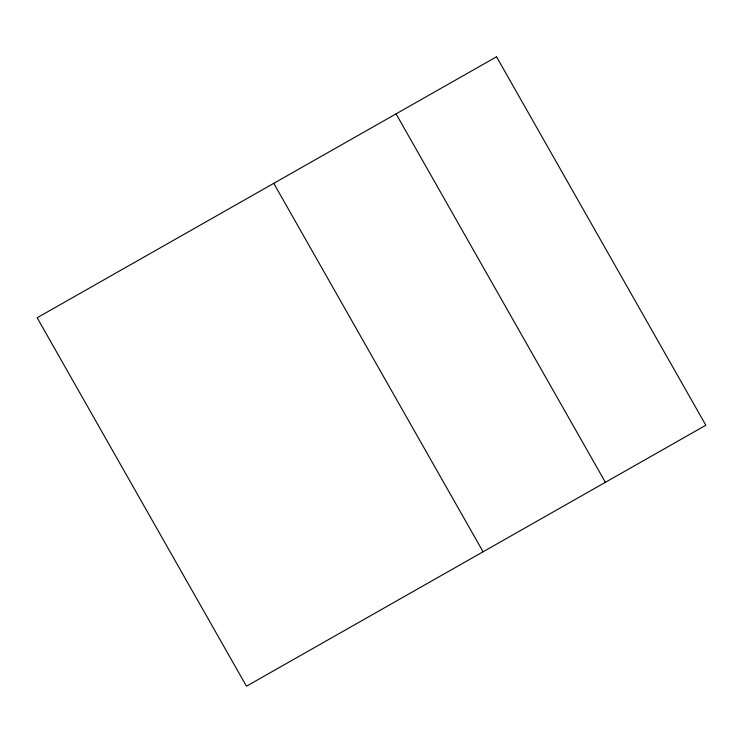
<?xml version="1.0" encoding="UTF-8"?>
<svg xmlns="http://www.w3.org/2000/svg" width="743" height="743" viewBox="0 0 743 743"><rect width="100%" height="100%" fill="white"/><g stroke="black" fill="none" stroke-linecap="round" stroke-linejoin="round"><path stroke-width="1.11" d="M396.065 113.865L605.378 482.318M273.768 183.335L483.08 551.789M496.538 56.784L37.15 317.763L246.462 686.216L705.85 425.237L496.538 56.784"/></g></svg>
